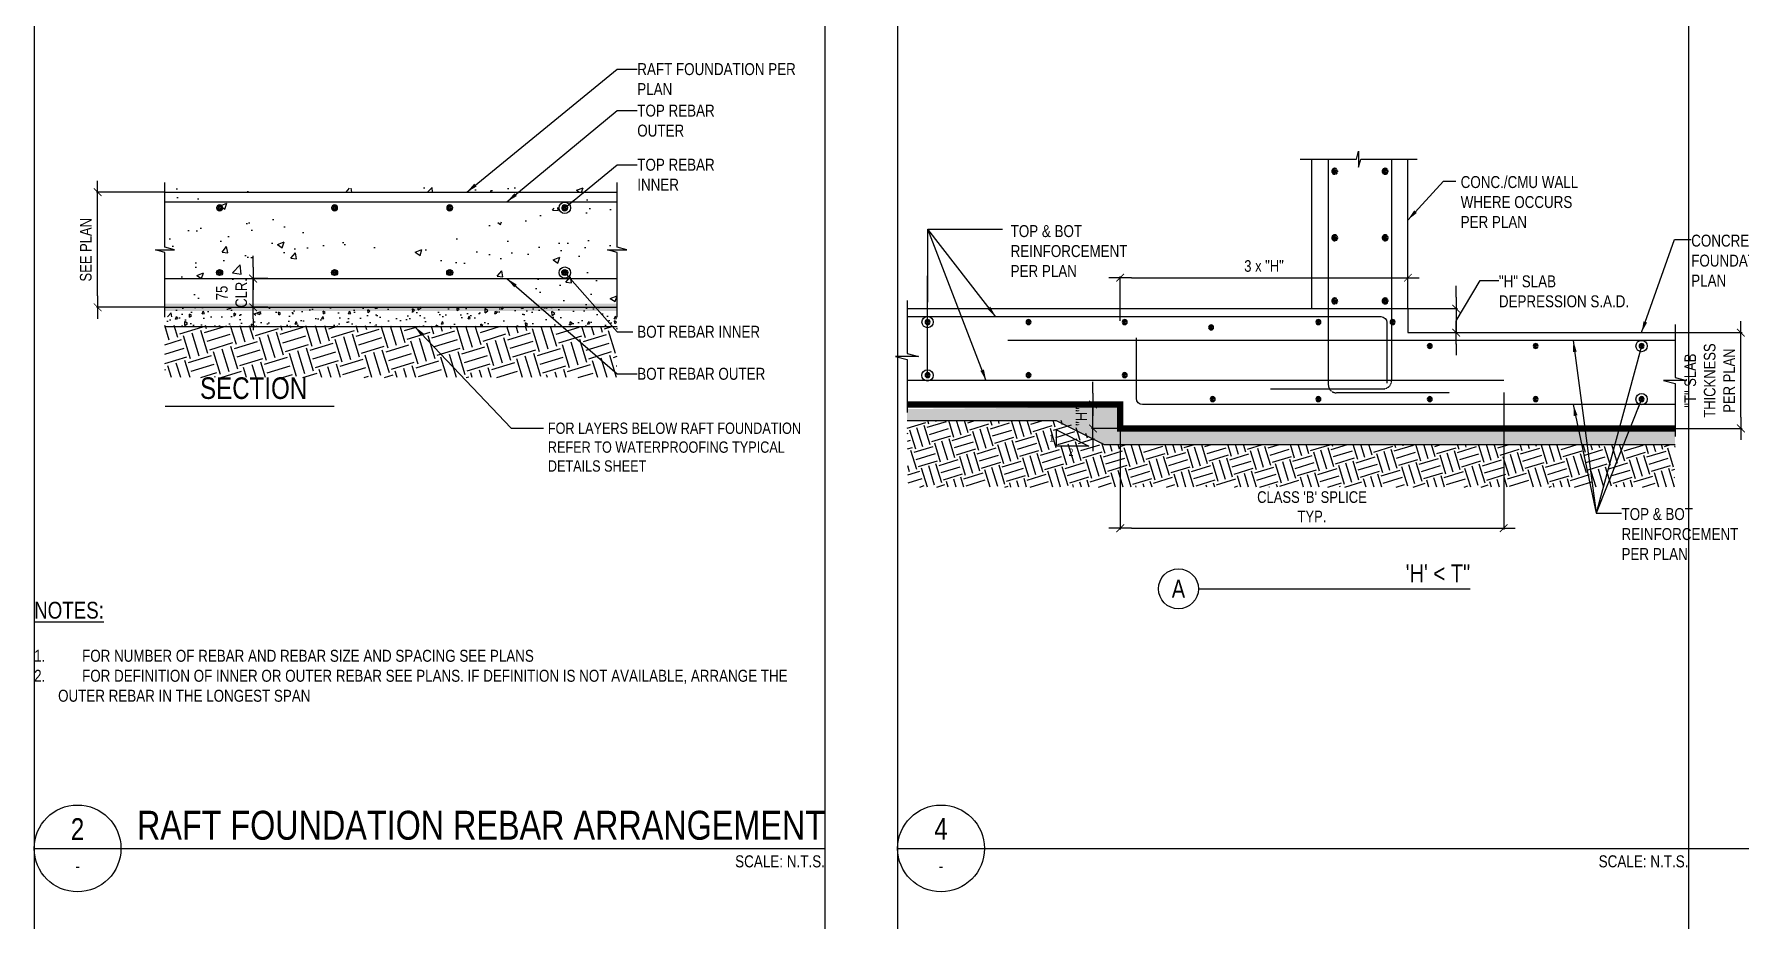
# Model space of a CAD drawing. Header units: millimetres. Extents: x 2250 to 72050, y -16050 to 57150.
# Drawn here: x 2250 to 37481, y 2255 to 20560 of the extents above; entities that cross this region are included whole.
import ezdxf
from ezdxf.enums import TextEntityAlignment as Align

# ---------------------------------------------------------------- set-up
doc = ezdxf.new("R2010")
doc.units = ezdxf.units.MM
doc.linetypes.add('DASHED', pattern=[0.75, 0.5, -0.25])
doc.linetypes.add('HIDDEN', pattern=[0.375, 0.25, -0.125])
for name, color, linetype in [('BLINDING', 1, 'Continuous'), ('S-D-C-CONC', 3, 'Continuous'), ('S-D-MEDM', 3, 'Continuous'), ('S-D-THCK', 6, 'Continuous'), ('S-G-BREK', 2, 'Continuous'), ('S-G-DIM', 1, 'Continuous'), ('S-G-DIMS', 1, 'Continuous'), ('S-G-HATCH', 1, 'Continuous'), ('S-G-HDN1', 2, 'HIDDEN'), ('S-G-HTCH', 1, 'Continuous'), ('S-G-LEDR', 2, 'Continuous'), ('S-G-RBAR', 7, 'Continuous'), ('S-G-STTL', 4, 'Continuous'), ('S-G-TEXT', 3, 'Continuous'), ('S-G-TITL', 7, 'Continuous'), ('S-G-TITLREF', 4, 'Continuous'), ('S-HATCH', 8, 'Continuous'), ('WATER PROOF', 1, 'DASHED')]:
    doc.layers.add(name, color=color, linetype=linetype)
doc.layers.add('NPLT-JLA', color=193, linetype='Continuous', plot=False)
doc.styles.add('ARIAL', font='arial.ttf', dxfattribs={"width": 0.8})
doc.styles.add('ROMDI', font='arial.ttf', dxfattribs={"width": 0.7, "height": 1.25})
doc.dimstyles.new('ARIALDIMS', dxfattribs={"dimscale": 12, "dimtxt": 20, "dimasz": 19.5, "dimexe": 2.25, "dimexo": 1.75, "dimgap": 10, "dimtad": 1, "dimzin": 3, "dimdsep": 46, "dimtxsty": 'ARIAL', "dimblk1": 'nyatick', "dimblk2": 'nyatick', "dimsah": 1, "dimcen": 2.25, "dimclrd": 1, "dimclre": 1, "dimclrt": 2, "dimadec": 0, "dimazin": 0, "dimtfac": 1, "dimtmove": 0, "dimatfit": 3, "dimfxl": 1, "dimfrac": 2, "dimtolj": 1, "dimtzin": 0, "dimarcsym": 0})

# ---------------------------------------------------------------- blocks, each defined once
blk = doc.blocks.new('nyatick')
at = {"layer": 'S-G-DIMS'}
blk.add_line((-1.01, 0), (1, 0), dxfattribs=at)
at = {"layer": 'S-G-DIMS', "const_width": 0.08}
blk.add_lwpolyline([(0.34, 0.34), (-0.34, -0.34)], dxfattribs=at)
blk = doc.blocks.new('*D335')
at = {"layer": 'Defpoints', "color": 0, "transparency": 16777216}
for p in [(3561, 17296), (4951, 17296), (4951, 14920)]:
    blk.add_point(p, dxfattribs=at)
at = {"layer": 'S-G-DIM', "color": 1, "lineweight": -2, "transparency": 16777216}
for p, q in [((4930, 17296), (3534, 17296)), ((3561, 15154), (3561, 17062)), ((4930, 14920), (3534, 14920))]:
    blk.add_line(p, q, dxfattribs=at)
at = {"layer": 'S-G-DIM', "color": 1, "lineweight": -2, "transparency": 16777216, "xscale": 234, "yscale": 234, "zscale": 234}
for p, rotation in [((3561, 17296), 90), ((3561, 14920), 270)]:
    blk.add_blockref('nyatick', p, dxfattribs=dict(at, rotation=rotation))
at = {"layer": 'S-G-DIM', "color": 2, "transparency": 16777216, "insert": (3317, 16108), "char_height": 240, "attachment_point": 5, "rotation": 90, "style": 'ARIAL'}
blk.add_mtext('\\A1;SEE PLAN', dxfattribs=at)
blk = doc.blocks.new('*D336')
at = {"color": 1, "lineweight": -2, "transparency": 16777216}
for p, q in [((6770, 15748), (6770, 15982)), ((7075, 15514), (6743, 15514)), ((6770, 14920), (6770, 15514)), ((7075, 14920), (6743, 14920)), ((6770, 14686), (6770, 14452))]:
    blk.add_line(p, q, dxfattribs=at)
at = {"layer": 'Defpoints', "color": 0, "transparency": 16777216}
for p in [(6770, 15514), (7096, 15514), (7096, 14920)]:
    blk.add_point(p, dxfattribs=at)
at = {"color": 1, "lineweight": -2, "transparency": 16777216, "xscale": 234, "yscale": 234, "zscale": 234}
for p, rotation in [((6770, 15514), 270), ((6770, 14920), 90)]:
    blk.add_blockref('nyatick', p, dxfattribs=dict(at, rotation=rotation))
at = {"color": 2, "transparency": 16777216, "insert": (6326, 15217), "char_height": 240, "attachment_point": 5, "rotation": 90, "style": 'ARIAL'}
blk.add_mtext('\\A1;75\\PCLR.', dxfattribs=at)
blk = doc.blocks.new('*D339')
at = {"layer": 'Defpoints', "color": 0, "transparency": 16777216}
for p in [(36122, 14398), (37481, 14398), (36122, 12419)]:
    blk.add_point(p, dxfattribs=at)
at = {"layer": 'S-G-DIMS', "color": 1, "lineweight": -2, "transparency": 16777216}
for p, q in [((36143, 14398), (37508, 14398)), ((37481, 12653), (37481, 14164)), ((36143, 12419), (37508, 12419))]:
    blk.add_line(p, q, dxfattribs=at)
at = {"layer": 'S-G-DIMS', "color": 1, "lineweight": -2, "transparency": 16777216, "xscale": 234, "yscale": 234, "zscale": 234}
for p, rotation in [((37481, 14398), 90), ((37481, 12419), 270)]:
    blk.add_blockref('nyatick', p, dxfattribs=dict(at, rotation=rotation))
at = {"layer": 'S-G-DIMS', "color": 2, "transparency": 16777216, "insert": (36837, 13408), "char_height": 240, "attachment_point": 5, "rotation": 90, "style": 'ARIAL'}
blk.add_mtext('\\A1;"T" SLAB \\PTHICKNESS \\PPER PLAN', dxfattribs=at)
blk = doc.blocks.new('*D340')
at = {"layer": 'Defpoints', "color": 0, "transparency": 16777216}
for p in [(32587, 13180), (24669, 12419), (32587, 10361)]:
    blk.add_point(p, dxfattribs=at)
at = {"layer": 'S-G-DIMS', "color": 1, "lineweight": -2, "transparency": 16777216}
for p, q in [((32587, 13159), (32587, 10334)), ((24669, 12398), (24669, 10334)), ((24903, 10361), (32353, 10361))]:
    blk.add_line(p, q, dxfattribs=at)
at = {"layer": 'S-G-DIMS', "color": 1, "lineweight": -2, "transparency": 16777216, "xscale": 234, "yscale": 234, "zscale": 234, "rotation": 180}
blk.add_blockref('nyatick', (24669, 10361), dxfattribs=at)
at = {"layer": 'S-G-DIMS', "color": 1, "lineweight": -2, "transparency": 16777216, "xscale": 234, "yscale": 234, "zscale": 234}
blk.add_blockref('nyatick', (32587, 10361), dxfattribs=at)
at = {"layer": 'S-G-DIMS', "color": 2, "transparency": 16777216, "insert": (28628, 10803), "char_height": 240, "attachment_point": 5, "style": 'ARIAL'}
blk.add_mtext("\\A1;CLASS 'B' SPLICE\\PTYP.", dxfattribs=at)
blk = doc.blocks.new('*D341')
at = {"layer": 'Defpoints', "color": 0, "transparency": 16777216}
for p in [(30608, 15530), (30608, 14893), (24669, 14617)]:
    blk.add_point(p, dxfattribs=at)
at = {"layer": 'S-G-DIMS', "color": 1, "lineweight": -2, "transparency": 16777216}
for p, q in [((24669, 14638), (24669, 15557)), ((24903, 15530), (30374, 15530)), ((30608, 14914), (30608, 15557))]:
    blk.add_line(p, q, dxfattribs=at)
at = {"layer": 'S-G-DIMS', "color": 1, "lineweight": -2, "transparency": 16777216, "xscale": 234, "yscale": 234, "zscale": 234, "rotation": 180}
blk.add_blockref('nyatick', (24669, 15530), dxfattribs=at)
at = {"layer": 'S-G-DIMS', "color": 1, "lineweight": -2, "transparency": 16777216, "xscale": 234, "yscale": 234, "zscale": 234}
blk.add_blockref('nyatick', (30608, 15530), dxfattribs=at)
at = {"layer": 'S-G-DIMS', "color": 2, "transparency": 16777216, "insert": (27638, 15772), "char_height": 240, "attachment_point": 5, "style": 'ARIAL'}
blk.add_mtext('\\A1;3 x "H"', dxfattribs=at)
blk = doc.blocks.new('*D342')
at = {"layer": 'Defpoints', "color": 0, "transparency": 16777216}
for p in [(30602, 14893), (31603, 14398), (31603, 14398)]:
    blk.add_point(p, dxfattribs=at)
at = {"layer": 'S-G-DIMS', "color": 1, "lineweight": -2, "transparency": 16777216}
for p, q in [((31603, 15127), (31603, 15361)), ((30623, 14893), (31630, 14893)), ((31603, 14893), (31603, 14398)), ((31603, 14164), (31603, 13930)), ((31624, 14398), (31630, 14398))]:
    blk.add_line(p, q, dxfattribs=at)
at = {"layer": 'S-G-DIMS', "color": 1, "lineweight": -2, "transparency": 16777216, "xscale": 234, "yscale": 234, "zscale": 234}
for p, rotation in [((31603, 14893), 270), ((31603, 14398), 90)]:
    blk.add_blockref('nyatick', p, dxfattribs=dict(at, rotation=rotation))
blk = doc.blocks.new('*D343')
at = {"layer": 'Defpoints', "color": 0, "transparency": 16777216}
for p in [(24107, 12914), (24669, 12914), (24669, 12419)]:
    blk.add_point(p, dxfattribs=at)
at = {"layer": 'S-G-DIMS', "color": 1, "lineweight": -2, "transparency": 16777216}
for p, q in [((24107, 13148), (24107, 13382)), ((24648, 12914), (24080, 12914)), ((24107, 12419), (24107, 12914)), ((24648, 12419), (24080, 12419)), ((24107, 12185), (24107, 11951))]:
    blk.add_line(p, q, dxfattribs=at)
at = {"layer": 'S-G-DIMS', "color": 1, "lineweight": -2, "transparency": 16777216, "xscale": 234, "yscale": 234, "zscale": 234}
for p, rotation in [((24107, 12914), 270), ((24107, 12419), 90)]:
    blk.add_blockref('nyatick', p, dxfattribs=dict(at, rotation=rotation))
at = {"layer": 'S-G-DIMS', "color": 2, "transparency": 16777216, "insert": (23867, 12666), "char_height": 240, "attachment_point": 5, "rotation": 90, "style": 'ARIAL'}
blk.add_mtext('\\A1;"H"', dxfattribs=at)

msp = doc.modelspace()

# ---------------------------------------------------------------- hatches: boundary and pattern name
at = {"layer": 'S-G-HATCH'}
h = msp.add_hatch(dxfattribs=at)
h.set_pattern_fill('AR-CONC', color=256, scale=197.939743)
h.set_pattern_definition([(50, (-108555.4, -13460), (1419.743, -124.211), [148.455, -1633.003]), (355, (-108555.4, -13460), (-274.644, 1488.887), [118.764, -1306.402]), (100.4514, (-108437.1, -13470.4), (1145.099, 1364.676), [126.167, -1387.839]), (46.1842, (-108555.4, -13064.2), (2112.495, -327.628), [222.682, -2449.504]), (96.6356, (-108379.4, -13091.5), (1850.067, 1928.168), [189.25, -2081.76]), (351.1842, (-108555.4, -13064.2), (1850.067, 1928.168), [178.146, -1959.603]), (21, (-108357.5, -13163.1), (1181.516, -796.943), [148.455, -1633.003]), (326, (-108357.5, -13163.1), (481.618, 1435.36), [118.764, -1306.402]), (71.4514, (-108259, -13229.5), (1663.134, 638.417), [126.167, -1387.839]), (37.5, (-108555.44, -13460.05), (24.0692, 658.9292), [0, -1290.567, 0, -1326.1963, 0, -1311.351]), (7.5, (-108555.44, -13460.05), (520.719, 780.6975), [0, -756.13, 0, -1260.876, 0, -499.798]), (327.5, (-108996.85, -13460.05), (1056.6468, -44.645), [0, -494.8494, 0, -1543.93, 0, -2048.6763]), (317.5, (-109194.8, -13460.05), (1154.357, 198.1475), [0, -643.304, 0, -1025.328, 0, -1454.857])])
edge = h.paths.add_edge_path()
edge.add_line((4951.301, 17295.508), (14284.892, 17295.508))
edge.add_line((4951.301, 14920.231), (14284.892, 14920.231))
edge.add_line((4951.301, 14719.998), (4951.301, 16054.831))
edge.add_line((4951.301, 16054.831), (4753.361, 16107.869))
edge.add_line((4753.361, 16107.869), (5149.24, 16107.869))
edge.add_line((5149.24, 16107.869), (4951.301, 16160.907))
edge.add_line((4951.301, 16160.907), (4951.301, 17495.74))
edge.add_line((14284.892, 14719.998), (14284.892, 16054.831))
edge.add_line((14284.892, 16054.831), (14086.952, 16107.869))
edge.add_line((14086.952, 16107.869), (14482.832, 16107.869))
edge.add_line((14482.832, 16107.869), (14284.892, 16160.907))
edge.add_line((14284.892, 16160.907), (14284.892, 17495.74))
at = {"layer": 'S-G-HTCH'}
h = msp.add_hatch(dxfattribs=at)
h.set_pattern_fill('EARTH', color=256, scale=77.929033, angle=17.0739491, style=0)
h.set_pattern_definition([(17.07395, (-1186788.4, 254947.6), (327.74907, 618.33027), [494.84936, -494.84936]), (17.07395, (-1186842.9, 255125), (327.74907, 618.33027), [494.84936, -494.84936]), (17.07395, (-1186897.4, 255302.37), (327.74907, 618.33027), [494.84936, -494.84936]), (107.07395, (-1186856.4, 255379.66), (-618.33027, 327.74907), [494.84936, -494.84936]), (107.07395, (-1186679, 255434.15), (-618.33027, 327.74907), [494.84936, -494.84936]), (107.07395, (-1186501.63, 255488.63), (-618.33027, 327.74907), [494.84936, -494.84936])])
h.paths.add_polyline_path([(14291.297, 14524.081), (4945.262, 14543.92), (4945.262, 13470.106), (14278.486, 13470.106)])
h = msp.add_hatch(dxfattribs=at)
h.set_pattern_fill('EARTH', color=256, scale=64.940861, angle=17.0739491, style=0)
h.set_pattern_definition([(17.07395, (-964772.7, 212441.5), (273.12422, 515.27523), [412.37447, -412.37447]), (17.07395, (-964818.1, 212589.33), (273.12422, 515.27523), [412.37447, -412.37447]), (17.07395, (-964863.5, 212737.16), (273.12422, 515.27523), [412.37447, -412.37447]), (107.07395, (-964829.35, 212801.57), (-515.27523, 273.12422), [412.37447, -412.37447]), (107.07395, (-964681.53, 212846.97), (-515.27523, 273.12422), [412.37447, -412.37447]), (107.07395, (-964533.7, 212892.37), (-515.27523, 273.12422), [412.37447, -412.37447])])
h.paths.add_polyline_path([(36127.073, 12088.581), (24339.19, 12088.581), (23517.832, 12583.43), (20269.648, 12583.43), (20291.857, 11210.268), (36116.397, 11210.268)])
at = {"layer": 'S-HATCH'}
h = msp.add_hatch(dxfattribs=at)
h.set_pattern_fill('AR-CONC', color=256, scale=77.929033, angle=45)
h.set_pattern_definition([(95, (-80421.56, -346.63), (429.8191, 360.661), [58.4468, -642.9145]), (40, (-80421.56, -346.6), (-490.9468, 338.0313), [46.7574, -514.3316]), (145.45144, (-80385.74, -316.57), (-61.1277, 698.6924), [49.672, -546.3933]), (91.1842, (-80531.8, -236.4), (679.302, 496.8862), [87.67, -964.372]), (141.6356, (-80475.2, -195), (-21.742, 1051.817), [74.508, -819.59]), (36.1842, (-80531.8, -236.4), (-21.742, 1051.817), [70.136, -771.4974]), (66, (-80449.1, -208.87), (550.7803, 107.0608), [58.4468, -642.9145]), (11, (-80449.1, -208.87), (-265.511, 533.6646), [46.7574, -514.3316]), (116.45144, (-80403.2, -199.94), (285.2693, 640.7254), [49.672, -546.3933]), (82.5, (-80421.56, -346.63), (-176.73774, 190.1389), [0, -508.0973, 0, -522.1245, 0, -516.2798]), (52.5, (-80421.56, -346.63), (-72.375, 362.2994), [0, -297.6889, 0, -496.4079, 0, -196.7708]), (12.5, (-80544.44, -469.5), (306.58697, 281.72963), [0, -194.8226, 0, -607.8465, 0, -806.5655]), (2.5, (-80599.55, -524.6), (266.1978, 376.5218), [0, -253.2694, 0, -403.6724, 0, -572.7784])])
h.paths.add_polyline_path([(14284.892, 14524.081), (14284.892, 14920.231), (8010.521, 14920.231), (4935.9, 14918.072), (4966.701, 14521.923), (7380.462, 14524.081)])
h = msp.add_hatch(dxfattribs=at)
h.set_pattern_fill('AR-CONC', color=256, scale=64.940861, angle=45)
h.set_pattern_definition([(95, (-42800.3, -303.68), (358.1826, 300.5509), [48.7056, -535.762]), (40, (-42800.3, -303.68), (-409.1223, 281.6928), [38.9645, -428.6097]), (145.45144, (-42770.46, -278.63), (-50.9397, 582.2437), [41.3934, -455.3277]), (91.1842, (-42892.15, -211.84), (566.085, 414.072), [73.0585, -803.643]), (141.6356, (-42845, -177.3), (-18.1185, 876.5144), [62.09, -682.992]), (36.1842, (-42892.15, -211.8), (-18.1185, 876.5144), [58.447, -642.9145]), (66, (-42823.27, -188.87), (458.9835, 89.2174), [48.7056, -535.762]), (11, (-42823.27, -188.87), (-221.259, 444.7205), [38.9645, -428.6097]), (116.45144, (-42785, -181.44), (237.7244, 533.9379), [41.3934, -455.3277]), (82.5, (-42800.31, -303.68), (-147.28145, 158.4491), [0, -423.4144, 0, -435.1038, 0, -430.2332]), (52.5, (-42800.3, -303.68), (-60.3125, 301.9162), [0, -248.0741, 0, -413.6733, 0, -163.9757]), (12.5, (-42902.71, -406.08), (255.48914, 234.7747), [0, -162.35215, 0, -506.5387, 0, -672.1379]), (2.5, (-42948.63, -452), (221.8315, 313.7681), [0, -211.0578, 0, -336.3937, 0, -477.3153])])
h.paths.add_polyline_path([(36121.735, 12088.581), (36121.735, 12418.706), (30893.093, 12418.706), (24669.315, 12418.706), (24669.315, 12913.555), (23230.294, 12850.385), (20269.648, 12819.021), (20269.648, 12583.43), (23644.954, 12583.43), (23349.491, 12583.43), (24339.19, 12088.581), (30368.044, 12088.581)])

# ---------------------------------------------------------------- linework, layer by layer
at = {"layer": 'BLINDING'}
msp.add_lwpolyline([(4951.301, 14524.081), (14284.892, 14524.081)], dxfattribs=at)
at = {"layer": 'NPLT-JLA'}
for p, q in [((2250, 57150), (2250, -14550)), ((18575, 57150), (18575, -15032.217)), ((20075, 57150), (20075, -14550)), ((36400, 57150), (36400, -14550))]:
    msp.add_line(p, q, dxfattribs=at)
at = {"layer": 'S-D-C-CONC'}
for p, q in [((4951.301, 17295.508), (14284.892, 17295.508)), ((4951.301, 14920.231), (14284.892, 14920.231))]:
    msp.add_line(p, q, dxfattribs=at)
at = {"layer": 'S-D-MEDM'}
for points in [[(20269.648, 14892.952), (30607.507, 14892.952), (30607.507, 14398.103), (36121.735, 14398.103)], [(20269.648, 12913.555), (24669.315, 12913.555), (24669.315, 12418.706), (36121.735, 12418.706)], [(20269.648, 12583.43), (23349.491, 12583.43), (24339.19, 12088.581), (36121.735, 12088.581)]]:
    msp.add_lwpolyline(points, dxfattribs=at)
at = {"layer": 'S-D-THCK'}
for p, q in [((36121.735, 14233.153), (22352.833, 14233.153)), ((32586.904, 13408.404), (20269.648, 13408.404))]:
    msp.add_line(p, q, dxfattribs=at)
for points in [[(20269.648, 14728.003), (30050.83, 14728.003, -0.414213562), (30174.542, 14604.29), (30174.542, 13352.206)], [(36121.735, 12913.555), (25127.632, 12913.555, -0.414213562), (25003.92, 13037.267), (25003.92, 14289.351)]]:
    msp.add_lwpolyline(points, format="xyb", dxfattribs=at)
at = {"layer": 'S-G-BREK'}
for points in [[(28383.776, 17976.75), (29546.611, 17976.75), (29590.81, 18141.7), (29590.81, 17811.8), (29635.008, 17976.75), (30797.843, 17976.75)], [(4951.301, 14719.998), (4951.301, 16054.831), (4753.361, 16107.869), (5149.24, 16107.869), (4951.301, 16160.907), (4951.301, 17495.74)], [(14284.892, 14719.998), (14284.892, 16054.831), (14086.952, 16107.869), (14482.832, 16107.869), (14284.892, 16160.907), (14284.892, 17495.74)], [(20269.648, 15057.902), (20269.648, 13966.394), (20505.29, 13903.254), (20034.005, 13903.254), (20269.648, 13840.113), (20269.648, 12748.605)], [(36121.735, 14563.053), (36121.735, 13471.545), (36357.378, 13408.404), (35886.093, 13408.404), (36121.735, 13345.264), (36121.735, 12253.756)]]:
    msp.add_lwpolyline(points, dxfattribs=at)
at = {"layer": 'S-G-DIMS', "color": 1}
for p, q in [((30607.507, 15170.068), (30607.507, 15707.701)), ((23353.078, 12391.263), (24024.733, 12055.435))]:
    msp.add_line(p, q, dxfattribs=at)
msp.add_lwpolyline([(24024.733, 12055.435), (23353.078, 12055.435), (23353.078, 12391.263)], dxfattribs=at)
at = {"layer": 'S-G-HDN1'}
for p, q in [((28628.109, 14892.952), (28628.109, 17976.75)), ((28965.194, 17976.75), (28965.194, 13321.442)), ((30270.422, 17976.75), (30270.422, 13404.379)), ((30607.507, 14892.952), (30607.507, 17976.75)), ((27771.983, 13239.429), (30105.473, 13239.429)), ((31463.633, 13156.493), (29130.144, 13156.493))]:
    msp.add_line(p, q, dxfattribs=at)
for points in [[(29035.684, 17727.91, -1), (29159.396, 17727.91, -1), (29035.684, 17727.91, -1), (29138.777, 17727.91, -1), (29056.302, 17727.91, -1), (29118.159, 17727.91, -1), (29076.921, 17727.91, -1), (29097.54, 17727.91, -1)], [(30199.933, 17727.91, 1), (30076.22, 17727.91, 1), (30199.933, 17727.91, 1), (30096.839, 17727.91, 1), (30179.314, 17727.91, 1), (30117.458, 17727.91, 1), (30158.695, 17727.91, 1), (30138.076, 17727.91, 1)], [(29035.684, 16355.562, -1), (29159.396, 16355.562, -1), (29035.684, 16355.562, -1), (29138.777, 16355.562, -1), (29056.302, 16355.562, -1), (29118.159, 16355.562, -1), (29076.921, 16355.562, -1), (29097.54, 16355.562, -1)], [(30199.933, 16355.562, 1), (30076.22, 16355.562, 1), (30199.933, 16355.562, 1), (30096.839, 16355.562, 1), (30179.314, 16355.562, 1), (30117.458, 16355.562, 1), (30158.695, 16355.562, 1), (30138.076, 16355.562, 1)], [(29035.684, 15050.904, -1), (29159.396, 15050.904, -1), (29035.684, 15050.904, -1), (29138.777, 15050.904, -1), (29056.302, 15050.904, -1), (29118.159, 15050.904, -1), (29076.921, 15050.904, -1), (29097.54, 15050.904, -1)], [(30199.933, 15050.904, 1), (30076.22, 15050.904, 1), (30199.933, 15050.904, 1), (30096.839, 15050.904, 1), (30179.314, 15050.904, 1), (30117.458, 15050.904, 1), (30158.695, 15050.904, 1), (30138.076, 15050.904, 1)]]:
    msp.add_lwpolyline(points, format="xyb", dxfattribs=at)
for centre, start, end in [((30105.473, 13404.379), 270, 0), ((29130.144, 13321.442), 180, 270)]:
    msp.add_arc(centre, 164.95, start, end, dxfattribs=at)
at = {"layer": 'S-G-RBAR', "color": 6}
for p, q in [((4951.301, 17097.568), (14284.892, 17097.568)), ((4951.301, 15514.05), (14284.892, 15514.05))]:
    msp.add_line(p, q, dxfattribs=at)
at = {"layer": 'S-G-RBAR'}
for points in [[(6016.286, 16973.856, 1), (6139.998, 16973.856, 1), (6016.286, 16973.856, 1), (6119.379, 16973.856, 1), (6036.904, 16973.856, 1), (6098.76, 16973.856, 1), (6057.523, 16973.856, 1), (6078.142, 16973.856, 1)], [(8391.562, 16973.856, 1), (8515.275, 16973.856, 1), (8391.562, 16973.856, 1), (8494.656, 16973.856, 1), (8412.181, 16973.856, 1), (8474.037, 16973.856, 1), (8432.8, 16973.856, 1), (8453.419, 16973.856, 1)], [(10766.839, 16973.856, 1), (10890.552, 16973.856, 1), (10766.839, 16973.856, 1), (10869.933, 16973.856, 1), (10787.458, 16973.856, 1), (10849.314, 16973.856, 1), (10808.077, 16973.856, 1), (10828.696, 16973.856, 1)], [(13142.116, 16973.856, 1), (13265.829, 16973.856, 1), (13142.116, 16973.856, 1), (13245.21, 16973.856, 1), (13162.735, 16973.856, 1), (13224.591, 16973.856, 1), (13183.354, 16973.856, 1), (13203.972, 16973.856, 1)], [(6016.286, 15637.762, -1), (6139.998, 15637.762, -1), (6016.286, 15637.762, -1), (6119.379, 15637.762, -1), (6036.904, 15637.762, -1), (6098.76, 15637.762, -1), (6057.523, 15637.762, -1), (6078.142, 15637.762, -1)], [(8391.562, 15637.762, -1), (8515.275, 15637.762, -1), (8391.562, 15637.762, -1), (8494.656, 15637.762, -1), (8412.181, 15637.762, -1), (8474.037, 15637.762, -1), (8432.8, 15637.762, -1), (8453.419, 15637.762, -1)], [(10766.839, 15637.762, -1), (10890.552, 15637.762, -1), (10766.839, 15637.762, -1), (10869.933, 15637.762, -1), (10787.458, 15637.762, -1), (10849.314, 15637.762, -1), (10808.077, 15637.762, -1), (10828.696, 15637.762, -1)], [(13142.116, 15637.762, -1), (13265.829, 15637.762, -1), (13142.116, 15637.762, -1), (13245.21, 15637.762, -1), (13162.735, 15637.762, -1), (13224.591, 15637.762, -1), (13183.354, 15637.762, -1), (13203.972, 15637.762, -1)], [(20641.237, 14616.219, 1), (20744.33, 14616.219, 1), (20641.237, 14616.219, 1), (20727.148, 14616.219, 1), (20658.419, 14616.219, 1), (20709.966, 14616.219, 1), (20675.601, 14616.219, 1), (20692.784, 14616.219, 1)], [(22725.129, 14616.219, 1), (22828.223, 14616.219, 1), (22725.129, 14616.219, 1), (22811.04, 14616.219, 1), (22742.311, 14616.219, 1), (22793.858, 14616.219, 1), (22759.494, 14616.219, 1), (22776.676, 14616.219, 1)], [(24710.874, 14616.219, 1), (24813.968, 14616.219, 1), (24710.874, 14616.219, 1), (24796.785, 14616.219, 1), (24728.056, 14616.219, 1), (24779.603, 14616.219, 1), (24745.239, 14616.219, 1), (24762.421, 14616.219, 1)], [(26494.098, 14505.209, 1), (26597.192, 14505.209, 1), (26494.098, 14505.209, 1), (26580.009, 14505.209, 1), (26511.28, 14505.209, 1), (26562.827, 14505.209, 1), (26528.463, 14505.209, 1), (26545.645, 14505.209, 1)], [(28709.459, 14616.219, 1), (28812.553, 14616.219, 1), (28709.459, 14616.219, 1), (28795.37, 14616.219, 1), (28726.641, 14616.219, 1), (28778.188, 14616.219, 1), (28743.824, 14616.219, 1), (28761.006, 14616.219, 1)], [(30240.719, 14616.219, 1), (30343.812, 14616.219, 1), (30240.719, 14616.219, 1), (30326.63, 14616.219, 1), (30257.901, 14616.219, 1), (30309.448, 14616.219, 1), (30275.083, 14616.219, 1), (30292.265, 14616.219, 1)], [(31008.735, 14121.72, 1), (31111.829, 14121.72, 1), (31008.735, 14121.72, 1), (31094.647, 14121.72, 1), (31025.918, 14121.72, 1), (31077.465, 14121.72, 1), (31043.1, 14121.72, 1), (31060.282, 14121.72, 1)], [(33194.502, 14121.72, 1), (33297.596, 14121.72, 1), (33194.502, 14121.72, 1), (33280.414, 14121.72, 1), (33211.685, 14121.72, 1), (33263.231, 14121.72, 1), (33228.867, 14121.72, 1), (33246.049, 14121.72, 1)], [(35380.269, 14121.72, 1), (35483.363, 14121.72, 1), (35380.269, 14121.72, 1), (35466.181, 14121.72, 1), (35397.451, 14121.72, 1), (35448.998, 14121.72, 1), (35414.634, 14121.72, 1), (35431.816, 14121.72, 1)], [(20641.244, 13519.838, 1), (20744.337, 13519.838, 1), (20641.244, 13519.838, 1), (20727.155, 13519.838, 1), (20658.426, 13519.838, 1), (20709.973, 13519.838, 1), (20675.608, 13519.838, 1), (20692.791, 13519.838, 1)], [(22725.136, 13519.838, 1), (22828.23, 13519.838, 1), (22725.136, 13519.838, 1), (22811.048, 13519.838, 1), (22742.318, 13519.838, 1), (22793.865, 13519.838, 1), (22759.501, 13519.838, 1), (22776.683, 13519.838, 1)], [(24710.881, 13519.838, 1), (24813.975, 13519.838, 1), (24710.881, 13519.838, 1), (24796.793, 13519.838, 1), (24728.063, 13519.838, 1), (24779.61, 13519.838, 1), (24745.246, 13519.838, 1), (24762.428, 13519.838, 1)], [(26527.664, 13024.989, 1), (26630.758, 13024.989, 1), (26527.664, 13024.989, 1), (26613.575, 13024.989, 1), (26544.846, 13024.989, 1), (26596.393, 13024.989, 1), (26562.029, 13024.989, 1), (26579.211, 13024.989, 1)], [(28709.459, 13024.989, 1), (28812.553, 13024.989, 1), (28709.459, 13024.989, 1), (28795.37, 13024.989, 1), (28726.641, 13024.989, 1), (28778.188, 13024.989, 1), (28743.824, 13024.989, 1), (28761.006, 13024.989, 1)], [(31008.735, 13024.989, 1), (31111.829, 13024.989, 1), (31008.735, 13024.989, 1), (31094.647, 13024.989, 1), (31025.918, 13024.989, 1), (31077.465, 13024.989, 1), (31043.1, 13024.989, 1), (31060.282, 13024.989, 1)], [(33194.502, 13024.989, 1), (33297.596, 13024.989, 1), (33194.502, 13024.989, 1), (33280.414, 13024.989, 1), (33211.685, 13024.989, 1), (33263.231, 13024.989, 1), (33228.867, 13024.989, 1), (33246.049, 13024.989, 1)], [(35380.269, 13024.989, 1), (35483.363, 13024.989, 1), (35380.269, 13024.989, 1), (35466.181, 13024.989, 1), (35397.451, 13024.989, 1), (35448.998, 13024.989, 1), (35414.634, 13024.989, 1), (35431.816, 13024.989, 1)]]:
    msp.add_lwpolyline(points, format="xyb", dxfattribs=at)
at = {"layer": 'S-G-STTL'}
for p, q in [((8441.837, 12870.697), (4957.307, 12870.697)), ((26284.114, 9109.574), (31892.406, 9109.574))]:
    msp.add_line(p, q, dxfattribs=at)
msp.add_circle((25871.739, 9109.574), 412.374, dxfattribs=at)
at = {"layer": 'S-G-TITLREF'}
for p, q in [((2250, 3750), (18575, 3750)), ((20075, 3750), (54225, 3750))]:
    msp.add_line(p, q, dxfattribs=at)
for centre in [(3145.884, 3750), (20970.884, 3750)]:
    msp.add_circle(centre, 895.884, dxfattribs=at)
at = {"layer": 'WATER PROOF', "ltscale": 200}
for points, const_width in [([(4951.301, 14920.231), (14284.892, 14920.231)], 155.858), ([(20269.648, 12913.555), (24669.315, 12913.555), (24669.315, 12418.706), (36121.735, 12418.706)], 129.882)]:
    msp.add_lwpolyline(points, dxfattribs=dict(at, const_width=const_width))

# ---------------------------------------------------------------- texts
at = {"layer": 'S-G-DIMS', "color": 3, "char_height": 152.20515, "attachment_point": 5, "style": 'ARIAL'}
for s, insert in [('\\A1;\\pxql;1', (23283.65, 12220.088)), ('\\A1;\\pxql;2', (23681.9, 11928.938))]:
    msp.add_mtext(s, dxfattribs=dict(at, insert=insert))
at = {"layer": 'S-G-LEDR', "color": 3, "attachment_point": 1}
for s, insert, char_height, width, style in [('RAFT FOUNDATION PER PLAN', (14700.565, 19961.517), 247.42469, 3785.20396, 'ARIAL'), ('TOP REBAR\\POUTER', (14700.565, 19104.726), 247.4247, 3785.20396, 'ARIAL'), ('TOP REBAR\\PINNER', (14700.565, 17988.189), 247.4247, 3785.20396, 'ARIAL'), ('CONC./CMU WALL\\PWHERE OCCURS\\PPER PLAN', (31697.788, 17629.939), 247.42469, 3017.28576, 'ARIAL'), ('TOP & BOT REINFORCEMENT PER PLAN', (22407.761, 16617.644), 247.42469, 2163.35772, 'ARIAL'), ('CONCRETE RAFT FOUNDATION PER PLAN', (36456.628, 16420.44), 247.42469, 3017.28576, 'ARIAL'), ('"H" SLAB DEPRESSION S.A.D.', (32485.877, 15580.075), 247.42469, 3017.28576, 'ARIAL'), ('BOT REBAR INNER', (14700.565, 14539.587), 247.42469, 2795.88832, 'ARIAL'), ('BOT REBAR OUTER', (14700.565, 13671.747), 247.42469, 3562.68515, 'ARIAL'), ('{\\W0.8;FOR LAYERS BELOW RAFT FOUNDATION REFER TO WATERPROOFING TYPICAL DETAILS SHEET}', (12854.459, 12541.362), 233.7871, 5293.67999, 'ROMDI'), ('TOP & BOT REINFORCEMENT PER PLAN', (35017.86, 10776.305), 247.42469, 3017.28576, 'ARIAL'), ('{\\H1.4x;\\LNOTES:\\P}\\P\\pxi-2,l2;1.^IFOR NUMBER OF REBAR AND REBAR SIZE AND SPACING SEE PLANS\\P2.^IFOR DEFINITION OF INNER OR OUTER REBAR SEE PLANS. IF DEFINITION IS NOT AVAILABLE, ARRANGE THE OUTER REBAR IN THE LONGEST SPAN', (2250, 8840.65), 247.424687, 16033.11921, 'ARIAL')]:
    msp.add_mtext(s, dxfattribs=dict(at, insert=insert, char_height=char_height, width=width, style=style))
at = {"layer": 'S-G-STTL', "style": 'ARIAL', "width": 0.8}
for s, height, p in [('SECTION', 445.3644, (5674.839, 13029.049)), ('\'H\' < T"', 371.137, (30562.389, 9241.534))]:
    msp.add_text(s, height=height, dxfattribs=at).set_placement(p)
msp.add_text('A', height=371.137, dxfattribs=at).set_placement((25871.739, 9109.574), align=Align.MIDDLE)
at = {"layer": 'S-G-TEXT', "color": 7, "char_height": 248.85672, "width": 1863.91779, "attachment_point": 3, "style": 'ARIAL'}
for insert in [(18575, 3608.08), (18575, 3608.08), (36400, 3608.08)]:
    msp.add_mtext('\\W0.8000;SCALE: N.T.S.', dxfattribs=dict(at, insert=insert))
at = {"layer": 'S-G-TITL', "insert": (18575, 4527.396), "char_height": 597.2561, "width": 17688.41199, "attachment_point": 3, "style": 'ARIAL'}
msp.add_mtext('RAFT FOUNDATION REBAR ARRANGEMENT', dxfattribs=at)
at = {"layer": 'S-G-TITLREF', "style": 'ARIAL', "width": 0.8}
for s, height, p in [('2', 447.942, (3145.884, 4153.472)), ('4', 447.942, (20970.884, 4153.472)), ('-', 248.857, (3145.884, 3387.733)), ('-', 248.857, (3145.884, 3387.733)), ('-', 248.857, (20970.884, 3387.733)), ('-', 248.857, (20970.884, 3387.733))]:
    msp.add_text(s, height=height, dxfattribs=at).set_placement(p, align=Align.MIDDLE)

# ---------------------------------------------------------------- dimensions: what is measured, and where the dimension line sits
dim = msp.add_linear_dim(base=(6770.104, 15514.05), p1=(7096.094, 14920.231), p2=(7096.094, 15514.05), angle=90, text='75\\PCLR.', dimstyle='ARIALDIMS')
dim.commit()
dim.dimension.update_dxf_attribs({"geometry": '*D336', "text_midpoint": (6770.104, 15217.14), "dimtype": 160})
at = {"layer": 'S-G-DIM'}
dim = msp.add_linear_dim(base=(3561.196, 17295.508), p1=(4951.301, 14920.231), p2=(4951.301, 17295.508), angle=90, text='SEE PLAN', dimstyle='ARIALDIMS', dxfattribs=at)
dim.commit()
dim.dimension.update_dxf_attribs({"geometry": '*D335', "text_midpoint": (3317.103, 16107.869)})
at = {"layer": 'S-G-DIMS'}
dim = msp.add_linear_dim(base=(30607.507, 15529.555), p1=(24669.315, 14616.643), p2=(30607.507, 14892.952), text='3 x "H"', dimstyle='ARIALDIMS', dxfattribs=at)
dim.commit()
dim.dimension.update_dxf_attribs({"geometry": '*D341', "text_midpoint": (27638.411, 15772.175)})
dim = msp.add_linear_dim(base=(31603.224, 14398.103), p1=(30602.299, 14892.952), p2=(31603.224, 14398.103), angle=90, text=' ', dimstyle='ARIALDIMS', dxfattribs=at)
dim.commit()
dim.dimension.update_dxf_attribs({"geometry": '*D342', "text_midpoint": (31603.224, 14645.528)})
for base, p1, p2, text, picture, middle in [((37481.112, 14398.103), (36121.735, 12418.706), (36121.735, 14398.103), '"T" SLAB \\PTHICKNESS \\PPER PLAN', '*D339', (37481.112, 13408.404)), ((24106.53, 12913.555), (24669.315, 12418.706), (24669.315, 12913.555), '"H"', '*D343', (24106.53, 12666.13))]:
    dim = msp.add_linear_dim(base=base, p1=p1, p2=p2, angle=90, text=text, dimstyle='ARIALDIMS', dxfattribs=at)
    dim.commit()
    dim.dimension.update_dxf_attribs({"geometry": picture, "text_midpoint": middle, "dimtype": 160})
dim = msp.add_linear_dim(base=(32586.904, 10361.169), p1=(24669.315, 12418.706), p2=(32586.904, 13179.794), text="CLASS 'B' SPLICE\\PTYP.", dimstyle='ARIALDIMS', dxfattribs=at)
dim.commit()
dim.dimension.update_dxf_attribs({"geometry": '*D340', "text_midpoint": (28628.109, 10361.169), "dimtype": 160})

# ---------------------------------------------------------------- leaders
at = {"layer": 'S-G-LEDR', "annotation_type": 0, "has_hookline": 1}
for points, override, hookline_direction in [([(11178.589, 17295.508), (14284.892, 19837.804), (14695.89, 19837.804)], {"dimgap": 0.05, "dimtad": 0}, 0), ([(12009.245, 17097.568), (14284.892, 18981.014), (14695.89, 18981.014)], {"dimgap": 0.05, "dimtad": 0}, 0), ([(13203.972, 16973.856), (14284.892, 17864.476), (14695.89, 17864.476)], {"dimgap": 0.05, "dimtad": 0, "dimldrblk": 'DOTBLANK'}, 0), ([(20692.784, 14616.219), (20700.036, 16531.368), (22240.838, 16531.368)], {"dimgap": 0.05, "dimtad": 0, "dimldrblk": 'DOTBLANK'}, 1), ([(12009.245, 15514.05), (14284.892, 13548.035), (14695.89, 13548.035)], {"dimgap": 0.05, "dimtad": 0}, 0), ([(13203.972, 15637.762), (14284.892, 14415.875), (14607.05, 14415.875)], {"dimtad": 0, "dimldrblk": 'DOTBLANK'}, 0), ([(31603.224, 14644.291), (32100.194, 15476.981), (32481.98, 15476.981)], {"dimgap": 0.05, "dimtad": 0, "dimldrblk": 'None'}, 0), ([(10103.307, 14524.081), (12097.238, 12422.513), (12763.955, 12422.513)], {"dimgap": 0.05, "dimtad": 0}, 0), ([(35431.816, 13024.989), (34496.179, 10673.212), (35013.964, 10673.212)], {"dimgap": 0.05, "dimtad": 0, "dimldrblk": 'DOTBLANK'}, 0)]:
    msp.add_leader(points, dimstyle='ARIALDIMS', override=override, dxfattribs=dict(at, hookline_direction=hookline_direction))
at = {"layer": 'S-G-LEDR'}
for points, override in [([(30607.507, 16722.686), (31343.879, 17526.846), (31598.818, 17526.846)], {"dimgap": 0.05, "dimtad": 0}), ([(20690.835, 13515.941), (20700.036, 16531.368)], {"dimtad": 0, "dimldrblk": 'DOTBLANK'}), ([(22099.948, 14724.106), (20700.036, 16531.368)], {"dimgap": 0.05, "dimtad": 0}), ([(21903.974, 13404.507), (20700.036, 16531.368)], {"dimgap": 0.05, "dimtad": 0}), ([(34022.704, 14233.153), (34496.179, 10673.212)], {"dimgap": 0.05, "dimtad": 0}), ([(35431.816, 14121.72), (34496.179, 10673.212)], {"dimtad": 0, "dimldrblk": 'DOTBLANK'}), ([(34022.704, 12913.555), (34496.179, 10673.212)], {"dimgap": 0.05, "dimtad": 0})]:
    msp.add_leader(points, dimstyle='ARIALDIMS', override=override, dxfattribs=at)
at = {"layer": 'S-G-RBAR', "annotation_type": 0, "has_hookline": 1, "hookline_direction": 0}
msp.add_leader([(35430.734, 14398.103), (36110.234, 16317.346), (36452.732, 16317.346)], dimstyle='ARIALDIMS', override={"dimgap": 0.05, "dimtad": 0}, dxfattribs=at)

doc.saveas('drawing.dxf')
